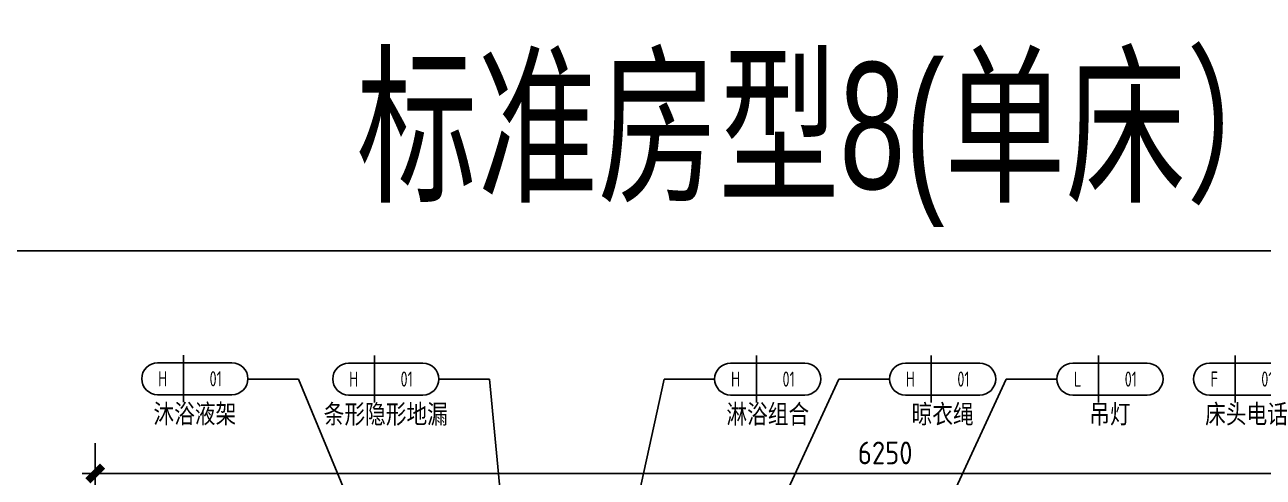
# Model space of a CAD drawing. Extents: x 220391 to 385981, y 332279 to 483868.
# Drawn here: x 223169 to 228067, y 450981 to 452768 of the extents above; entities that cross this region are included whole.
import ezdxf
from ezdxf.enums import TextEntityAlignment as Align

# ---------------------------------------------------------------- set-up
doc = ezdxf.new("R2010")
doc.units = 0
doc.header["$MEASUREMENT"] = 0
doc.layers.add('0-索引文字', color=50, linetype='Continuous')
doc.layers.add('SH-文字', color=50, linetype='Continuous')
doc.styles.add('DOM-romans.shx', font='dim.shx')
doc.styles.add('MtXpl_', font='')
doc.styles.add('st', font='', dxfattribs={"width": 0.7})
doc.styles.get('MtXpl_').set_extended_font_data('YouYuan')
doc.styles.get('st').set_extended_font_data('SimSun')
doc.dimstyles.new('DOM_DIM_1 80', dxfattribs={"dimscale": 60, "dimtxt": 1.5, "dimasz": 0.8, "dimexe": 2, "dimexo": 1.5, "dimgap": 0.6, "dimtad": 1, "dimdec": 0, "dimrnd": 5, "dimzin": 12, "dimdsep": 46, "dimtxsty": 'DOM-romans.shx', "dimblk": 'DOM_Dimension_Tick', "dimcen": 0.125, "dimclrd": 44, "dimclre": 44, "dimclrt": 50, "dimadec": 0, "dimazin": 0, "dimtfac": 1, "dimtdec": 0, "dimtix": 1, "dimtmove": 2, "dimatfit": 3, "dimldrblk": 'DOM_Leader_Arrow', "dimfxl": 0, "dimtvp": 1, "dimtolj": 1, "dimtzin": 0, "dimarcsym": 0})

# ---------------------------------------------------------------- blocks, each defined once
blk = doc.blocks.new('ehrhhh')
at = {"color": 0}
blk.add_lwpolyline([(292356.6, 474869.8), (315961.1, 474869.8), (315961.1, 466871.5), (292356.6, 466871.5)], close=True, dxfattribs=at)
blk = doc.blocks.new('DOM_Dimension_Tick')
at = {"color": 0, "linetype": 'ByBlock'}
for p, q in [((-1.09, 0), (0, 0)), ((0, 0), (1.09, 0))]:
    blk.add_line(p, q, dxfattribs=at)
at = {"color": 0, "linetype": 'Continuous', "const_width": 0.608}
blk.add_lwpolyline([(-0.61, -0.61), (0.61, 0.61)], dxfattribs=at)
blk = doc.blocks.new('*D849')
at = {"color": 44, "lineweight": -2, "transparency": 16777216}
for p, q in [((223447.8, 450752.8), (223447.8, 451116)), ((229696.4, 450752.8), (229696.4, 451116)), ((223495.8, 450996), (229648.4, 450996))]:
    blk.add_line(p, q, dxfattribs=at)
at = {"layer": 'Defpoints', "color": 0, "transparency": 16777216}
for p in [(229696.4, 450996), (223447.8, 450662.8), (229696.4, 450662.8)]:
    blk.add_point(p, dxfattribs=at)
at = {"color": 44, "lineweight": -2, "transparency": 16777216, "xscale": 48, "yscale": 48, "zscale": 48, "rotation": 180}
blk.add_blockref('DOM_Dimension_Tick', (223447.8, 450996), dxfattribs=at)
at = {"color": 44, "lineweight": -2, "transparency": 16777216, "xscale": 48, "yscale": 48, "zscale": 48}
blk.add_blockref('DOM_Dimension_Tick', (229696.4, 450996), dxfattribs=at)
at = {"color": 50, "transparency": 16777216, "insert": (226572.1, 451077), "char_height": 90, "attachment_point": 5, "style": 'DOM-romans.shx'}
blk.add_mtext('\\A1;6250', dxfattribs=at)
blk = doc.blocks.new('DOM_Leader_Arrow')
at = {"color": 0, "linetype": 'ByBlock'}
blk.add_line((0, 0), (-1.5, 0), dxfattribs=at)
for points in [[(-1.29, 1), (-0.89, 1.28), (-0.36, 0), (0, 0)], [(-1.29, -1), (-0.89, -1.28), (-0.36, 0), (0, 0)]]:
    blk.add_solid(points, dxfattribs=at)
blk = doc.blocks.new('DOM-立面家具标注符号-002')
blk.add_line((0, 3.1), (0, -3.1))
at = {"color": 150}
blk.add_lwpolyline([(-3.4, 2.1, 1), (-3.4, -2.1), (6.4, -2.1, 1), (6.4, 2.1)], format="xyb", close=True, dxfattribs=at)
at = {"style": 'st', "width": 0.8, "flags": 4}
blk.add_attdef('ITEM6', text='', height=2.5, dxfattribs=at).set_placement((-6, 0), align=Align.MIDDLE_RIGHT)
at = {"style": 'DOM-romans.shx', "width": 0.8}
for tag, flags, p in [('NUM1', 12, (-2.75, 0)), ('NUM2', 4, (4.25, 0)), ('NUM4', 4, (1.5, -4.6)), ('NUM5', 4, (1.5, -7.6))]:
    blk.add_attdef(tag, text='', height=2, dxfattribs=dict(at, flags=flags)).set_placement(p, align=Align.MIDDLE)
at = {"style": 'st', "width": 0.8, "flags": 4}
blk.add_attdef('NUM3', text='', height=2.5, dxfattribs=at).set_placement((9, 0), align=Align.MIDDLE_LEFT)
blk.add_attdef('NUM7', text='', height=2.5, dxfattribs=at).set_placement((1.5, -10.85), align=Align.MIDDLE_CENTER)
blk = doc.blocks.new('A$Cd317c2f2')
at = {"layer": '0-索引文字'}
ref = blk.add_blockref('DOM-立面家具标注符号-002', (165, 0), dxfattribs=dict(at, xscale=30, yscale=30, zscale=30))
ref.add_attrib('NUM1', 'H', dxfattribs={"layer": '0', "height": 60, "style": 'DOM-romans.shx', "width": 0.8}).set_placement((82.5, 0), align=Align.MIDDLE)
ref.add_attrib('NUM2', '01', dxfattribs={"layer": '0', "height": 60, "style": 'DOM-romans.shx', "width": 0.8}).set_placement((292.5, 0), align=Align.MIDDLE)
ref.add_attrib('NUM7', '晾衣绳', dxfattribs={"layer": '0', "height": 75, "style": 'st', "width": 0.8}).set_placement((210, -138), align=Align.MIDDLE_CENTER)

msp = doc.modelspace()

# ---------------------------------------------------------------- block references
at = {"color": 4}
for name, p in [('ehrhhh', (-71965.3, -14996.6)), ('ehrhhh', (-71965.3, -14996.6)), ('ehrhhh', (-71965.3, -22995)), ('ehrhhh', (-71965.3, -22995)), ('A$Cd317c2f2', (226589.1, 451368.7))]:
    msp.add_blockref(name, p, dxfattribs=at)
at = {"layer": '0-索引文字'}
ref = msp.add_blockref('DOM-立面家具标注符号-002', (223796.7, 451370), dxfattribs=dict(at, xscale=30, yscale=30, zscale=30))
ref.add_attrib('NUM1', 'H', dxfattribs={"layer": '0', "height": 60, "style": 'DOM-romans.shx', "width": 0.8}).set_placement((223714.2, 451370), align=Align.MIDDLE)
ref.add_attrib('NUM2', '01', dxfattribs={"layer": '0', "height": 60, "style": 'DOM-romans.shx', "width": 0.8}).set_placement((223924.2, 451370), align=Align.MIDDLE)
ref.add_attrib('NUM7', '沐浴液架', dxfattribs={"layer": '0', "height": 75, "style": 'st', "width": 0.8}).set_placement((223841.7, 451232), align=Align.MIDDLE_CENTER)
ref = msp.add_blockref('DOM-立面家具标注符号-002', (224551.9, 451368.7), dxfattribs=dict(at, xscale=30, yscale=30, zscale=30))
ref.add_attrib('NUM1', 'H', dxfattribs={"layer": '0', "height": 60, "style": 'DOM-romans.shx', "width": 0.8}).set_placement((224469.4, 451368.7), align=Align.MIDDLE)
ref.add_attrib('NUM2', '01', dxfattribs={"layer": '0', "height": 60, "style": 'DOM-romans.shx', "width": 0.8}).set_placement((224679.4, 451368.7), align=Align.MIDDLE)
ref.add_attrib('NUM7', '条形隐形地漏', dxfattribs={"layer": '0', "height": 75, "style": 'st', "width": 0.8}).set_placement((224596.9, 451230.7), align=Align.MIDDLE_CENTER)
ref = msp.add_blockref('DOM-立面家具标注符号-002', (226062.6, 451368.7), dxfattribs=dict(at, xscale=30, yscale=30, zscale=30))
ref.add_attrib('NUM1', 'H', dxfattribs={"layer": '0', "height": 60, "style": 'DOM-romans.shx', "width": 0.8}).set_placement((225980.1, 451368.7), align=Align.MIDDLE)
ref.add_attrib('NUM2', '01', dxfattribs={"layer": '0', "height": 60, "style": 'DOM-romans.shx', "width": 0.8}).set_placement((226190.1, 451368.7), align=Align.MIDDLE)
ref.add_attrib('NUM7', '淋浴组合', dxfattribs={"layer": '0', "height": 75, "style": 'st', "width": 0.8}).set_placement((226107.6, 451230.7), align=Align.MIDDLE_CENTER)
ref = msp.add_blockref('DOM-立面家具标注符号-002', (227415.9, 451368.7, 0), dxfattribs=dict(at, xscale=30, yscale=30, zscale=30))
ref.add_attrib('NUM1', 'L', dxfattribs={"layer": '0', "height": 60, "style": 'DOM-romans.shx', "width": 0.8}).set_placement((227333.4, 451368.7, 0), align=Align.MIDDLE)
ref.add_attrib('NUM2', '01', dxfattribs={"layer": '0', "height": 60, "style": 'DOM-romans.shx', "width": 0.8}).set_placement((227543.4, 451368.7, 0), align=Align.MIDDLE)
ref.add_attrib('NUM7', '吊灯', dxfattribs={"layer": '0', "height": 75, "style": 'st', "width": 0.8}).set_placement((227460.9, 451230.7, 0), align=Align.MIDDLE_CENTER)
ref = msp.add_blockref('DOM-立面家具标注符号-002', (227956.1, 451368.7, -1044096.2), dxfattribs=dict(at, xscale=30, yscale=30, zscale=30))
ref.add_attrib('NUM1', 'F', dxfattribs={"layer": '0', "height": 60, "style": 'DOM-romans.shx', "width": 0.8}).set_placement((227873.6, 451368.7, -1044096.2), align=Align.MIDDLE)
ref.add_attrib('NUM2', '01', dxfattribs={"layer": '0', "height": 60, "style": 'DOM-romans.shx', "width": 0.8}).set_placement((228083.6, 451368.7, -1044096.2), align=Align.MIDDLE)
ref.add_attrib('NUM7', '床头电话', dxfattribs={"layer": '0', "height": 75, "style": 'st', "width": 0.8}).set_placement((228001.1, 451230.7, -1044096.2), align=Align.MIDDLE_CENTER)

# ---------------------------------------------------------------- texts
at = {"layer": 'SH-文字', "color": 50, "style": 'MtXpl_', "width": 0.7}
msp.add_text('标准房型8(单床）', height=500, dxfattribs=at).set_placement((224481.3, 452120.1))

# ---------------------------------------------------------------- dimensions: what is measured, and where the dimension line sits
at = {"color": 4}
dim = msp.add_linear_dim(base=(229696.4, 450996), p1=(223447.8, 450662.8), p2=(229696.4, 450662.8), angle=180, dimstyle='DOM_DIM_1 80', dxfattribs=at)
dim.commit()
dim.dimension.update_dxf_attribs({"geometry": '*D849', "text_midpoint": (226572.1, 451077)})

# ---------------------------------------------------------------- leaders
for points in [[(224931.2, 449726.4), (224251.7, 451368.7), (224051.7, 451368.7)], [(225167.2, 449698), (225006.9, 451368.7), (224806.9, 451368.7)], [(225289.4, 449507.4), (225697.6, 451368.7), (225897.6, 451368.7)], [(225520, 449497.3), (226389.1, 451368.7), (226589.1, 451368.7)], [(226312.7, 449773.3, 0), (227050.9, 451368.7, 0), (227250.9, 451368.7, 0)]]:
    msp.add_leader(points, dimstyle='DOM_DIM_1 80', override={"dimgap": 0.6, "dimtad": 0}, dxfattribs=at)

doc.saveas('drawing.dxf')
